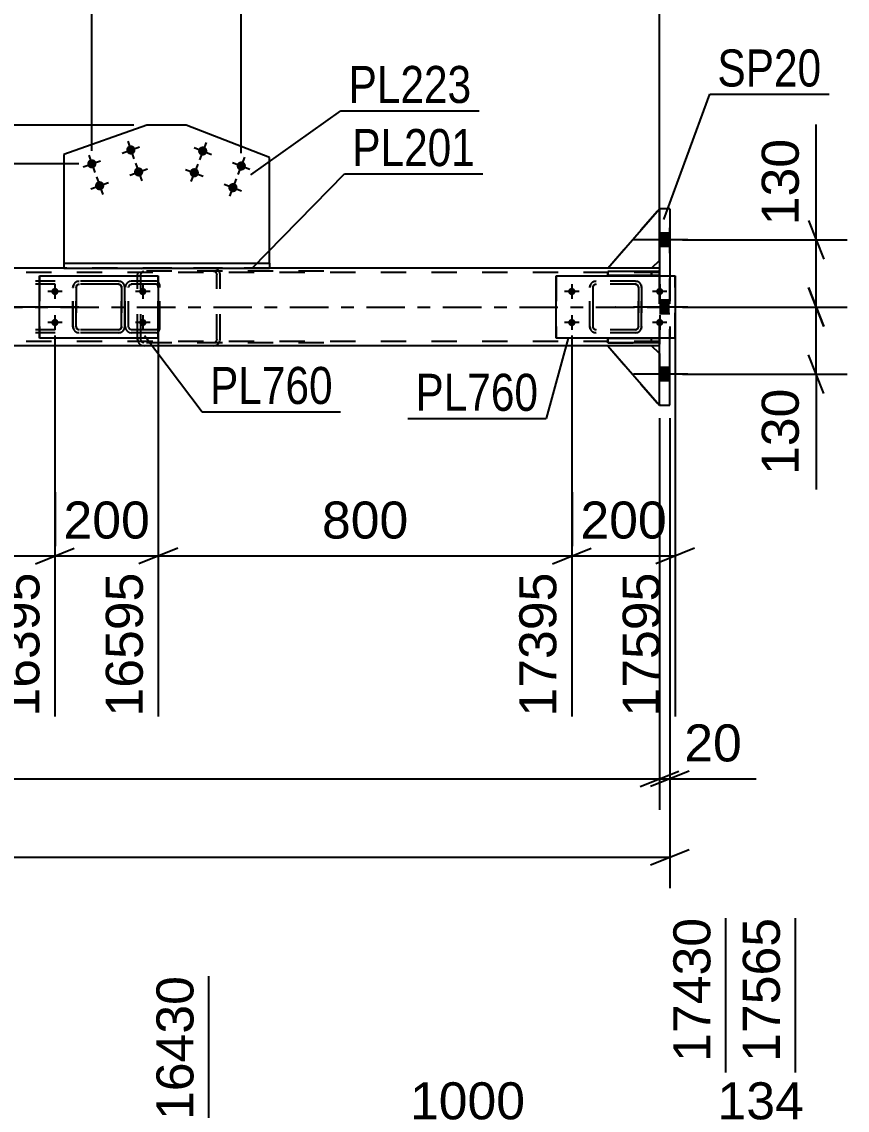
# Model space of a CAD drawing. Header units: millimetres. Extents: x -55 to 786, y -403 to 191.
# Drawn here: x 639.5 to 703.4, y 61 to 145.2 of the extents above; entities that cross this region are included whole.
import ezdxf

# ---------------------------------------------------------------- set-up
doc = ezdxf.new("R2010")
doc.units = ezdxf.units.MM
doc.linetypes.add('DXK_LINE_DOT2', pattern=[3.9198, 1.9599, -1.9599])
doc.linetypes.add('DXK_LINE_DOT3', pattern=[5.9187, 2.979, -0.9799, 0.9799, -0.9799])
doc.styles.add('Arial', font='ARIAL.TTF', dxfattribs={"height": 0.2})
doc.styles.add('Arial Narrow', font='ARIALN.TTF', dxfattribs={"height": 0.2})

# ---------------------------------------------------------------- blocks, each defined once
blk = doc.blocks.new('Part-203774531-5248 - 5240')
at = {"color": 7, "linetype": 'DXK_LINE_DOT2'}
for p, q in [((688.85, 120.703), (684.85, 120.703)), ((684.85, 120.703), (684.85, 120.383)), ((688.25, 120.383), (688.25, 120.703)), ((688.85, 120.383), (688.85, 120.703)), ((684.85, 120.383), (688.85, 120.383))]:
    blk.add_line(p, q, dxfattribs=at)
blk = doc.blocks.new('Part-203774531-5242 - 5240')
at = {"color": 2, "linetype": 'Continuous'}
for p, q in [((688.25, 120.143), (684.85, 120.143)), ((684.85, 120.143), (688.85, 115.543)), ((688.85, 119.543), (688.25, 120.143))]:
    blk.add_line(p, q, dxfattribs=at)
at = {"color": 7, "linetype": 'DXK_LINE_DOT2'}
blk.add_line((688.85, 119.543), (688.85, 115.543), dxfattribs=at)
blk = doc.blocks.new('Part-203774531-5243 - 5240')
at = {"color": 7, "linetype": 'DXK_LINE_DOT2'}
for p, q in [((688.25, 120.143), (684.85, 120.143)), ((684.85, 120.143), (688.85, 115.543)), ((688.85, 119.543), (688.25, 120.143)), ((688.85, 115.543), (688.85, 119.543))]:
    blk.add_line(p, q, dxfattribs=at)
blk = doc.blocks.new('Part-203774531-5244 - 5240')
at = {"color": 2, "linetype": 'Continuous'}
for p, q in [((684.85, 126.143), (688.85, 130.743)), ((688.85, 126.743), (688.25, 126.143)), ((688.25, 126.143), (684.85, 126.143))]:
    blk.add_line(p, q, dxfattribs=at)
at = {"color": 7, "linetype": 'DXK_LINE_DOT2'}
blk.add_line((688.85, 126.743), (688.85, 130.743), dxfattribs=at)
blk = doc.blocks.new('Part-203774531-5245 - 5240')
at = {"color": 7, "linetype": 'DXK_LINE_DOT2'}
for p, q in [((684.85, 126.143), (688.85, 130.743)), ((688.85, 130.743), (688.85, 126.743)), ((688.85, 126.743), (688.25, 126.143)), ((688.25, 126.143), (684.85, 126.143))]:
    blk.add_line(p, q, dxfattribs=at)
blk = doc.blocks.new('Part-203774531-5246 - 5240')
at = {"color": 2, "linetype": 'Continuous'}
for p, q in [((684.85, 120.383), (684.85, 120.703)), ((688.85, 120.703), (684.85, 120.703)), ((688.85, 120.383), (688.85, 120.703)), ((688.85, 120.383), (684.85, 120.383))]:
    blk.add_line(p, q, dxfattribs=at)
at = {"color": 7, "linetype": 'DXK_LINE_DOT2'}
for p, q in [((688.25, 120.383), (688.25, 120.703)), ((688.85, 120.703), (688.85, 120.383))]:
    blk.add_line(p, q, dxfattribs=at)
blk = doc.blocks.new('Part-203774531-5247 - 5240')
at = {"color": 2, "linetype": 'Continuous'}
for p, q in [((684.85, 125.582), (684.85, 125.902)), ((688.85, 125.902), (684.85, 125.902)), ((688.85, 125.582), (684.85, 125.582)), ((688.85, 125.582), (688.85, 125.902))]:
    blk.add_line(p, q, dxfattribs=at)
at = {"color": 7, "linetype": 'DXK_LINE_DOT2'}
for p, q in [((688.25, 125.582), (688.25, 125.902)), ((688.85, 125.902), (688.85, 125.582))]:
    blk.add_line(p, q, dxfattribs=at)
blk = doc.blocks.new('Part-203774531-5249 - 5240')
at = {"color": 7, "linetype": 'DXK_LINE_DOT2'}
for p, q in [((688.85, 125.902), (684.85, 125.902)), ((684.85, 125.902), (684.85, 125.582)), ((684.85, 125.582), (688.85, 125.582)), ((688.25, 125.902), (688.25, 125.582)), ((688.85, 125.582), (688.85, 125.902))]:
    blk.add_line(p, q, dxfattribs=at)
blk = doc.blocks.new('Part-203774531-5283 - 5240')
at = {"color": 2, "linetype": 'Continuous'}
for p, q in [((649.176, 137.21), (642.767, 134.937)), ((652.222, 137.21), (649.176, 137.21)), ((658.679, 134.711), (652.222, 137.21)), ((642.767, 134.937), (642.767, 126.543)), ((658.679, 126.543), (658.679, 134.711))]:
    blk.add_line(p, q, dxfattribs=at)
at = {"color": 7, "linetype": 'DXK_LINE_DOT2'}
blk.add_line((642.767, 126.543), (658.679, 126.543), dxfattribs=at)
blk = doc.blocks.new('Part-203774531-5496 - 5240')
at = {"color": 2, "linetype": 'Continuous'}
for p, q in [((642.767, 126.543), (642.767, 126.143)), ((642.767, 126.543), (658.679, 126.543)), ((658.679, 126.543), (658.679, 126.143)), ((642.767, 126.143), (658.679, 126.143))]:
    blk.add_line(p, q, dxfattribs=at)
blk = doc.blocks.new('Part-203774531-5364 - 5240')
at = {"color": 7, "linetype": 'DXK_LINE_DOT2'}
for p, q in [((688.85, 125.823), (32.877, 125.823)), ((658.679, 126.143), (642.767, 126.143)), ((688.25, 126.143), (684.85, 126.143)), ((688.85, 120.143), (688.85, 126.143)), ((688.85, 126.143), (688.85, 126.143)), ((688.85, 126.143), (688.85, 120.143)), ((688.85, 126.143), (688.85, 126.143)), ((688.85, 125.823), (688.85, 125.823)), ((688.85, 120.463), (32.877, 120.463)), ((688.85, 120.463), (688.85, 120.463)), ((688.25, 120.143), (684.85, 120.143)), ((688.85, 120.143), (688.85, 120.143)), ((688.85, 120.143), (688.85, 120.143))]:
    blk.add_line(p, q, dxfattribs=at)
at = {"color": 2, "linetype": 'Continuous'}
for p, q in [((642.767, 126.143), (573.351, 126.143)), ((684.85, 126.143), (658.679, 126.143)), ((688.85, 126.143), (688.25, 126.143)), ((684.85, 120.143), (32.877, 120.143)), ((688.85, 120.143), (688.25, 120.143))]:
    blk.add_line(p, q, dxfattribs=at)
at = {"color": 7, "linetype": 'DXK_LINE_DOT3'}
blk.add_line((32.877, 123.143), (688.85, 123.143), dxfattribs=at)
blk = doc.blocks.new('Bolt-203774531-5380 - 5240')
at = {"linetype": 'Continuous'}
for points in [[(689.65, 127.823), (689.65, 128.863), (688.85, 128.863), (688.85, 127.823)], [(689.65, 127.823), (689.65, 128.863), (688.85, 128.863), (688.85, 127.823)], [(689.65, 127.823), (689.65, 128.863), (688.85, 128.863), (688.85, 127.823)], [(689.65, 122.623), (689.65, 123.663), (688.85, 123.663), (688.85, 122.623)], [(689.65, 122.623), (689.65, 123.663), (688.85, 123.663), (688.85, 122.623)], [(689.65, 117.423), (689.65, 118.463), (688.85, 118.463), (688.85, 117.423)], [(689.65, 117.423), (689.65, 118.463), (688.85, 118.463), (688.85, 117.423)], [(689.65, 117.423), (689.65, 118.463), (688.85, 118.463), (688.85, 117.423)]]:
    blk.add_hatch(color=1, dxfattribs=at).paths.add_polyline_path(points)
at = {"color": 1, "linetype": 'Continuous'}
for p, q in [((689.65, 128.863), (688.85, 128.863)), ((689.65, 128.863), (688.85, 128.863)), ((689.65, 128.863), (688.85, 128.863)), ((691.05, 128.343), (686.85, 128.343)), ((691.05, 128.343), (686.85, 128.343)), ((691.05, 128.343), (686.85, 128.343)), ((689.65, 127.823), (688.85, 127.823)), ((689.65, 127.823), (688.85, 127.823)), ((689.65, 127.823), (688.85, 127.823)), ((691.05, 123.143), (686.85, 123.143)), ((691.05, 123.143), (686.85, 123.143)), ((689.65, 123.663), (688.85, 123.663)), ((689.65, 123.663), (688.85, 123.663)), ((689.65, 122.623), (688.85, 122.623)), ((689.65, 122.623), (688.85, 122.623)), ((691.05, 117.943), (686.85, 117.943)), ((691.05, 117.943), (686.85, 117.943)), ((691.05, 117.943), (686.85, 117.943)), ((689.65, 118.463), (688.85, 118.463)), ((689.65, 118.463), (688.85, 118.463)), ((689.65, 118.463), (688.85, 118.463)), ((689.65, 117.423), (688.85, 117.423)), ((689.65, 117.423), (688.85, 117.423)), ((689.65, 117.423), (688.85, 117.423))]:
    blk.add_line(p, q, dxfattribs=at)
blk = doc.blocks.new('Bolt-203774531-5393 - 5240')
at = {"linetype": 'Continuous'}
for points in [[(648.287, 135.409, -1), (647.608, 135.168, -1)], [(645.271, 134.339, -1), (644.592, 134.099, -1)], [(648.888, 133.713, -1), (648.21, 133.472, -1)], [(645.873, 132.643, -1), (645.194, 132.402, -1)]]:
    blk.add_hatch(color=1, dxfattribs=at).paths.add_polyline_path(points)
at = {"color": 1, "linetype": 'Continuous'}
for p, q in [((647.707, 135.967), (648.188, 134.61)), ((644.691, 134.897), (645.172, 133.54)), ((647.269, 135.048), (648.626, 135.529)), ((644.253, 133.978), (645.61, 134.46)), ((648.308, 134.271), (648.79, 132.914)), ((645.293, 133.201), (645.774, 131.844)), ((647.871, 133.352), (649.228, 133.833)), ((644.855, 132.282), (646.212, 132.763))]:
    blk.add_line(p, q, dxfattribs=at)
blk = doc.blocks.new('Bolt-203774531-5394 - 5240')
at = {"linetype": 'Continuous'}
for points in [[(641.794, 124.343), (641.8, 124.401), (641.818, 124.457), (641.848, 124.507), (641.887, 124.551), (641.934, 124.585), (641.988, 124.609), (642.045, 124.621), (642.103, 124.621), (642.161, 124.609), (642.214, 124.585), (642.261, 124.551), (642.301, 124.507), (642.33, 124.457), (642.348, 124.401), (642.354, 124.343), (642.348, 124.285), (642.33, 124.229), (642.301, 124.178), (642.261, 124.135), (642.214, 124.1), (642.161, 124.076), (642.103, 124.064), (642.045, 124.064), (641.988, 124.076), (641.934, 124.1), (641.887, 124.135), (641.848, 124.178), (641.818, 124.229), (641.8, 124.285)], [(648.594, 124.343), (648.6, 124.401), (648.618, 124.457), (648.648, 124.507), (648.687, 124.551), (648.734, 124.585), (648.788, 124.609), (648.845, 124.621), (648.903, 124.621), (648.961, 124.609), (649.014, 124.585), (649.061, 124.551), (649.101, 124.507), (649.13, 124.457), (649.148, 124.401), (649.154, 124.343), (649.148, 124.285), (649.13, 124.229), (649.101, 124.178), (649.061, 124.135), (649.014, 124.1), (648.961, 124.076), (648.903, 124.064), (648.845, 124.064), (648.788, 124.076), (648.734, 124.1), (648.687, 124.135), (648.648, 124.178), (648.618, 124.229), (648.6, 124.285)], [(641.794, 121.943), (641.8, 122.001), (641.818, 122.057), (641.848, 122.107), (641.887, 122.151), (641.934, 122.185), (641.988, 122.209), (642.045, 122.221), (642.103, 122.221), (642.161, 122.209), (642.214, 122.185), (642.261, 122.151), (642.301, 122.107), (642.33, 122.057), (642.348, 122.001), (642.354, 121.943), (642.348, 121.885), (642.33, 121.829), (642.301, 121.778), (642.261, 121.735), (642.214, 121.7), (642.161, 121.676), (642.103, 121.664), (642.045, 121.664), (641.988, 121.676), (641.934, 121.7), (641.887, 121.735), (641.848, 121.778), (641.818, 121.829), (641.8, 121.885)], [(648.594, 121.943), (648.6, 122.001), (648.618, 122.057), (648.648, 122.107), (648.687, 122.151), (648.734, 122.185), (648.788, 122.209), (648.845, 122.221), (648.903, 122.221), (648.961, 122.209), (649.014, 122.185), (649.061, 122.151), (649.101, 122.107), (649.13, 122.057), (649.148, 122.001), (649.154, 121.943), (649.148, 121.885), (649.13, 121.829), (649.101, 121.778), (649.061, 121.735), (649.014, 121.7), (648.961, 121.676), (648.903, 121.664), (648.845, 121.664), (648.788, 121.676), (648.734, 121.7), (648.687, 121.735), (648.648, 121.778), (648.618, 121.829), (648.6, 121.885)]]:
    blk.add_hatch(color=1, dxfattribs=at).paths.add_polyline_path(points)
at = {"color": 1, "linetype": 'Continuous'}
for p, q in [((642.074, 124.903), (642.074, 123.783)), ((648.874, 124.903), (648.874, 123.783)), ((642.634, 124.343), (641.514, 124.343)), ((649.434, 124.343), (648.314, 124.343)), ((642.074, 122.503), (642.074, 121.383)), ((648.874, 122.503), (648.874, 121.383)), ((642.634, 121.943), (641.514, 121.943)), ((649.434, 121.943), (648.314, 121.943))]:
    blk.add_line(p, q, dxfattribs=at)
blk = doc.blocks.new('Bolt-203774531-5409 - 5240')
at = {"linetype": 'Continuous'}
for points in [[(653.847, 135.08, -1), (653.175, 135.34, -1)], [(653.197, 133.401, -1), (652.526, 133.661, -1)], [(656.831, 133.925, -1), (656.16, 134.185, -1)], [(656.182, 132.247, -1), (655.51, 132.506, -1)]]:
    blk.add_hatch(color=1, dxfattribs=at).paths.add_polyline_path(points)
at = {"color": 1, "linetype": 'Continuous'}
for p, q in [((653.771, 135.881), (653.251, 134.538)), ((652.84, 135.47), (654.183, 134.95)), ((656.755, 134.727), (656.236, 133.384)), ((653.121, 134.203), (652.602, 132.86)), ((655.824, 134.315), (657.167, 133.795)), ((652.19, 133.791), (653.533, 133.271)), ((656.106, 133.048), (655.586, 131.705)), ((655.175, 132.636), (656.518, 132.117))]:
    blk.add_line(p, q, dxfattribs=at)
blk = doc.blocks.new('Part-203774531-5435 - 5240')
at = {"color": 2, "linetype": 'Continuous'}
for p, q in [((680.874, 120.743), (680.874, 125.543)), ((680.874, 125.543), (680.874, 125.543)), ((680.874, 125.543), (690.074, 125.543)), ((690.074, 125.543), (690.074, 120.743)), ((680.874, 120.743), (680.874, 120.743)), ((690.074, 120.743), (680.874, 120.743))]:
    blk.add_line(p, q, dxfattribs=at)
at = {"color": 7, "linetype": 'DXK_LINE_DOT2'}
for p, q in [((680.874, 125.543), (680.874, 120.743)), ((680.874, 125.543), (680.874, 125.543)), ((690.074, 120.743), (690.074, 125.543)), ((680.874, 120.743), (680.874, 120.743))]:
    blk.add_line(p, q, dxfattribs=at)
blk = doc.blocks.new('Part-203774531-5440 - 5240')
at = {"color": 2, "linetype": 'Continuous'}
for p, q in [((640.874, 120.743), (640.874, 125.543)), ((640.874, 125.543), (640.874, 125.543)), ((640.874, 125.543), (650.074, 125.543)), ((650.074, 125.543), (650.074, 120.743)), ((640.874, 120.743), (640.874, 120.743)), ((650.074, 120.743), (640.874, 120.743))]:
    blk.add_line(p, q, dxfattribs=at)
at = {"color": 7, "linetype": 'DXK_LINE_DOT2'}
for p, q in [((640.874, 125.543), (640.874, 120.743)), ((640.874, 125.543), (640.874, 125.543)), ((650.074, 120.743), (650.074, 125.543)), ((640.874, 120.743), (640.874, 120.743))]:
    blk.add_line(p, q, dxfattribs=at)
blk = doc.blocks.new('Part-203774531-5446 - 5240')
at = {"color": 7, "linetype": 'DXK_LINE_DOT2'}
for p, q in [((643.469, 124.663), (643.506, 124.846)), ((643.469, 124.663), (643.474, 124.663)), ((643.469, 121.623), (643.469, 124.663)), ((643.51, 124.846), (643.474, 124.663)), ((643.474, 121.623), (643.474, 124.663)), ((643.728, 124.755), (643.709, 124.663)), ((643.714, 124.663), (643.709, 124.663)), ((643.709, 124.663), (643.709, 121.623)), ((643.714, 124.663), (643.732, 124.755)), ((643.714, 121.623), (643.714, 124.663)), ((643.78, 124.832), (643.728, 124.755)), ((643.732, 124.755), (643.784, 124.832)), ((643.766, 125.106), (643.949, 125.143)), ((643.766, 125.106), (643.77, 125.106)), ((643.954, 125.143), (643.77, 125.106)), ((643.857, 124.884), (643.78, 124.832)), ((643.784, 124.832), (643.862, 124.884)), ((643.949, 124.903), (643.857, 124.884)), ((643.862, 124.884), (643.954, 124.903)), ((646.994, 125.143), (643.949, 125.143)), ((646.994, 124.903), (643.949, 124.903)), ((646.989, 125.143), (647.173, 125.106)), ((647.081, 124.884), (646.989, 124.903)), ((647.178, 125.106), (646.994, 125.143)), ((646.994, 124.903), (647.086, 124.884)), ((647.081, 124.884), (647.086, 124.884)), ((647.159, 124.832), (647.081, 124.884)), ((647.086, 124.884), (647.164, 124.832)), ((647.211, 124.755), (647.159, 124.832)), ((647.164, 124.832), (647.216, 124.755)), ((647.229, 124.663), (647.211, 124.755)), ((647.216, 124.755), (647.234, 124.663)), ((647.234, 124.663), (647.229, 124.663)), ((647.229, 124.663), (647.229, 121.623)), ((647.234, 121.623), (647.234, 124.663)), ((647.433, 124.846), (647.469, 124.663)), ((647.474, 124.663), (647.437, 124.846)), ((647.474, 124.663), (647.469, 124.663)), ((647.469, 124.663), (647.469, 121.623)), ((647.474, 121.623), (647.474, 124.663)), ((643.474, 121.623), (643.469, 121.623)), ((643.506, 121.439), (643.469, 121.623)), ((643.474, 121.623), (643.51, 121.439)), ((643.709, 121.623), (643.714, 121.623)), ((643.709, 121.623), (643.728, 121.531)), ((643.732, 121.531), (643.714, 121.623)), ((643.728, 121.531), (643.78, 121.453)), ((643.784, 121.453), (643.732, 121.531)), ((643.78, 121.453), (643.857, 121.401)), ((643.862, 121.401), (643.784, 121.453)), ((643.857, 121.401), (643.949, 121.383)), ((643.954, 121.383), (643.862, 121.401)), ((646.994, 121.383), (643.949, 121.383)), ((646.989, 121.383), (647.081, 121.401)), ((647.086, 121.401), (646.994, 121.383)), ((647.081, 121.401), (647.159, 121.453)), ((647.081, 121.401), (647.086, 121.401)), ((647.164, 121.453), (647.086, 121.401)), ((647.159, 121.453), (647.211, 121.531)), ((647.216, 121.531), (647.164, 121.453)), ((647.211, 121.531), (647.229, 121.623)), ((647.234, 121.623), (647.216, 121.531)), ((647.229, 121.623), (647.234, 121.623)), ((647.469, 121.623), (647.433, 121.439)), ((647.437, 121.439), (647.474, 121.623)), ((647.469, 121.623), (647.474, 121.623)), ((643.766, 121.179), (643.77, 121.179)), ((643.949, 121.143), (643.766, 121.179)), ((643.77, 121.179), (643.954, 121.143)), ((646.994, 121.143), (643.949, 121.143)), ((647.173, 121.179), (646.989, 121.143)), ((646.994, 121.143), (647.178, 121.179))]:
    blk.add_line(p, q, dxfattribs=at)
at = {"color": 7, "linetype": 'DXK_LINE_DOT3'}
blk.add_line((645.477, 123.143), (645.466, 123.143), dxfattribs=at)
at = {"color": 7, "linetype": 'DXK_LINE_DOT2'}
for centre, start, end in [((643.949, 124.663), 112.5, 157.5), ((643.954, 124.663), 112.5, 157.5), ((646.989, 124.663), 22.5, 67.5), ((646.994, 124.663), 22.5, 67.5), ((643.949, 121.623), 202.5, 247.5), ((643.954, 121.623), 202.5, 247.5), ((646.989, 121.623), 292.5, 337.5), ((646.994, 121.623), 292.5, 337.5)]:
    blk.add_arc(centre, 0.48, start, end, dxfattribs=at)
blk = doc.blocks.new('Part-203774531-5505 - 5240')
at = {"color": 7, "linetype": 'DXK_LINE_DOT2'}
for p, q in [((683.469, 124.663), (683.505, 124.846)), ((683.469, 124.663), (683.474, 124.663)), ((683.469, 121.623), (683.469, 124.663)), ((683.51, 124.846), (683.474, 124.663)), ((683.474, 121.623), (683.474, 124.663)), ((683.727, 124.755), (683.709, 124.663)), ((683.714, 124.663), (683.709, 124.663)), ((683.709, 124.663), (683.709, 121.623)), ((683.714, 124.663), (683.732, 124.755)), ((683.714, 121.623), (683.714, 124.663)), ((683.779, 124.832), (683.727, 124.755)), ((683.732, 124.755), (683.784, 124.832)), ((683.765, 125.106), (683.949, 125.143)), ((683.765, 125.106), (683.77, 125.106)), ((683.954, 125.143), (683.77, 125.106)), ((683.857, 124.884), (683.779, 124.832)), ((683.784, 124.832), (683.862, 124.884)), ((683.949, 124.903), (683.857, 124.884)), ((683.862, 124.884), (683.954, 124.903)), ((686.994, 125.143), (683.949, 125.143)), ((686.994, 124.903), (683.949, 124.903)), ((686.989, 125.143), (687.173, 125.106)), ((687.081, 124.884), (686.989, 124.903)), ((687.177, 125.106), (686.994, 125.143)), ((686.994, 124.903), (687.085, 124.884)), ((687.081, 124.884), (687.085, 124.884)), ((687.159, 124.832), (687.081, 124.884)), ((687.085, 124.884), (687.163, 124.832)), ((687.211, 124.755), (687.159, 124.832)), ((687.163, 124.832), (687.215, 124.755)), ((687.229, 124.663), (687.211, 124.755)), ((687.215, 124.755), (687.234, 124.663)), ((687.234, 124.663), (687.229, 124.663)), ((687.229, 124.663), (687.229, 121.623)), ((687.234, 121.623), (687.234, 124.663)), ((687.432, 124.846), (687.469, 124.663)), ((687.474, 124.663), (687.437, 124.846)), ((687.474, 124.663), (687.469, 124.663)), ((687.469, 124.663), (687.469, 121.623)), ((687.474, 121.623), (687.474, 124.663)), ((683.474, 121.623), (683.469, 121.623)), ((683.505, 121.439), (683.469, 121.623)), ((683.474, 121.623), (683.51, 121.439)), ((683.709, 121.623), (683.714, 121.623)), ((683.709, 121.623), (683.727, 121.531)), ((683.732, 121.531), (683.714, 121.623)), ((683.727, 121.531), (683.779, 121.453)), ((683.784, 121.453), (683.732, 121.531)), ((683.779, 121.453), (683.857, 121.401)), ((683.862, 121.401), (683.784, 121.453)), ((683.857, 121.401), (683.949, 121.383)), ((683.954, 121.383), (683.862, 121.401)), ((686.994, 121.383), (683.949, 121.383)), ((686.989, 121.383), (687.081, 121.401)), ((687.085, 121.401), (686.994, 121.383)), ((687.081, 121.401), (687.159, 121.453)), ((687.081, 121.401), (687.085, 121.401)), ((687.163, 121.453), (687.085, 121.401)), ((687.159, 121.453), (687.211, 121.531)), ((687.215, 121.531), (687.163, 121.453)), ((687.211, 121.531), (687.229, 121.623)), ((687.234, 121.623), (687.215, 121.531)), ((687.229, 121.623), (687.234, 121.623)), ((687.469, 121.623), (687.432, 121.439)), ((687.437, 121.439), (687.474, 121.623)), ((687.469, 121.623), (687.474, 121.623)), ((683.765, 121.179), (683.77, 121.179)), ((683.949, 121.143), (683.765, 121.179)), ((683.77, 121.179), (683.954, 121.143)), ((686.994, 121.143), (683.949, 121.143)), ((687.173, 121.179), (686.989, 121.143)), ((686.994, 121.143), (687.177, 121.179))]:
    blk.add_line(p, q, dxfattribs=at)
at = {"color": 7, "linetype": 'DXK_LINE_DOT3'}
blk.add_line((685.477, 123.143), (685.466, 123.143), dxfattribs=at)
at = {"color": 7, "linetype": 'DXK_LINE_DOT2'}
for centre, start, end in [((683.949, 124.663), 112.5, 157.5), ((683.954, 124.663), 112.5, 157.5), ((686.989, 124.663), 22.5, 67.5), ((686.994, 124.663), 22.5, 67.5), ((683.949, 121.623), 202.5, 247.5), ((683.954, 121.623), 202.5, 247.5), ((686.989, 121.623), 292.5, 337.5), ((686.994, 121.623), 292.5, 337.5)]:
    blk.add_arc(centre, 0.48, start, end, dxfattribs=at)
blk = doc.blocks.new('Part-203774531-5517 - 5240')
at = {"color": 7, "linetype": 'DXK_LINE_DOT2'}
for p, q in [((648.497, 125.798), (648.469, 125.663)), ((648.469, 120.623), (648.469, 125.663)), ((648.508, 125.846), (648.497, 125.798)), ((648.724, 125.663), (648.743, 125.755)), ((648.724, 120.623), (648.724, 125.663)), ((648.743, 125.755), (648.799, 125.832)), ((648.979, 126.143), (648.784, 126.106)), ((648.799, 125.832), (648.882, 125.884)), ((648.882, 125.884), (648.979, 125.903)), ((662.884, 126.143), (648.979, 126.143)), ((662.884, 125.903), (648.979, 125.903)), ((654.538, 126.106), (654.343, 126.143)), ((654.343, 125.903), (654.441, 125.884)), ((654.441, 125.884), (654.523, 125.832)), ((654.523, 125.832), (654.579, 125.755)), ((654.579, 125.755), (654.598, 125.663)), ((654.598, 120.623), (654.598, 125.663)), ((654.825, 125.798), (654.815, 125.846)), ((654.854, 125.663), (654.825, 125.798)), ((654.854, 120.623), (654.854, 125.663)), ((648.469, 120.623), (648.483, 120.556)), ((648.483, 120.556), (648.508, 120.439)), ((648.743, 120.531), (648.724, 120.623)), ((648.799, 120.453), (648.743, 120.531)), ((648.882, 120.401), (648.799, 120.453)), ((654.523, 120.453), (654.441, 120.401)), ((654.579, 120.531), (654.523, 120.453)), ((654.598, 120.623), (654.579, 120.531)), ((654.815, 120.439), (654.84, 120.556)), ((654.84, 120.556), (654.854, 120.623)), ((648.784, 120.179), (648.979, 120.143)), ((648.979, 120.383), (648.882, 120.401)), ((662.884, 120.383), (648.979, 120.383)), ((662.884, 120.143), (648.979, 120.143)), ((654.441, 120.401), (654.343, 120.383)), ((654.343, 120.143), (654.538, 120.179))]:
    blk.add_line(p, q, dxfattribs=at)
for centre, start, end in [((654.362, 125.642), 24.31996, 69.24168), ((648.96, 120.644), 204.31996, 249.24168), ((654.362, 120.644), 290.75832, 335.68004)]:
    blk.add_arc(centre, 0.496, start, end, dxfattribs=at)
blk = doc.blocks.new('Part-203774531-5520 - 5240')
at = {"color": 7, "linetype": 'DXK_LINE_DOT2'}
for p, q in [((649.935, 125.143), (640.582, 125.143)), ((649.935, 124.903), (640.582, 124.903)), ((647.558, 124.846), (647.52, 124.663)), ((647.52, 121.623), (647.52, 124.663)), ((647.772, 124.663), (647.791, 124.755)), ((647.772, 121.623), (647.772, 124.663)), ((647.791, 124.755), (647.845, 124.832)), ((648.023, 125.143), (647.831, 125.106)), ((647.845, 124.832), (647.927, 124.884)), ((647.927, 124.884), (648.023, 124.903)), ((648.469, 124.903), (648.469, 125.143)), ((650.038, 125.106), (649.935, 125.143)), ((649.935, 124.903), (649.986, 124.884)), ((649.986, 124.884), (650.03, 124.832)), ((650.03, 124.832), (650.059, 124.755)), ((650.125, 125.002), (650.038, 125.106)), ((650.059, 124.755), (650.07, 124.663)), ((650.07, 121.623), (650.07, 124.663)), ((650.184, 124.846), (650.125, 125.002)), ((650.204, 124.663), (650.184, 124.846)), ((650.204, 121.623), (650.204, 124.663)), ((649.935, 121.383), (640.582, 121.383)), ((647.52, 121.623), (647.558, 121.439)), ((647.791, 121.531), (647.772, 121.623)), ((647.845, 121.453), (647.791, 121.531)), ((647.927, 121.401), (647.845, 121.453)), ((648.023, 121.383), (647.927, 121.401)), ((648.469, 121.143), (648.469, 121.383)), ((649.986, 121.401), (649.935, 121.383)), ((650.03, 121.453), (649.986, 121.401)), ((650.059, 121.531), (650.03, 121.453)), ((650.038, 121.179), (650.125, 121.283)), ((650.07, 121.623), (650.059, 121.531)), ((650.125, 121.283), (650.184, 121.439)), ((650.184, 121.439), (650.204, 121.623)), ((649.935, 121.143), (640.582, 121.143)), ((647.831, 121.179), (648.023, 121.143)), ((649.935, 121.143), (650.038, 121.179))]:
    blk.add_line(p, q, dxfattribs=at)
for centre, start, end in [((648.008, 124.647), 111.15131, 156.10486), ((648.008, 121.639), 203.89514, 248.84869)]:
    blk.add_arc(centre, 0.492, start, end, dxfattribs=at)
blk = doc.blocks.new('Bolt-203774531-5527 - 5240')
at = {"linetype": 'Continuous'}
for points in [[(681.794, 124.343), (681.8, 124.401), (681.818, 124.457), (681.847, 124.507), (681.886, 124.551), (681.934, 124.585), (681.987, 124.609), (682.044, 124.621), (682.103, 124.621), (682.16, 124.609), (682.214, 124.585), (682.261, 124.551), (682.3, 124.507), (682.329, 124.457), (682.348, 124.401), (682.354, 124.343), (682.348, 124.285), (682.329, 124.229), (682.3, 124.178), (682.261, 124.135), (682.214, 124.1), (682.16, 124.076), (682.103, 124.064), (682.044, 124.064), (681.987, 124.076), (681.934, 124.1), (681.886, 124.135), (681.847, 124.178), (681.818, 124.229), (681.8, 124.285)], [(688.594, 124.343), (688.6, 124.401), (688.618, 124.457), (688.647, 124.507), (688.686, 124.551), (688.734, 124.585), (688.787, 124.609), (688.844, 124.621), (688.903, 124.621), (688.96, 124.609), (689.014, 124.585), (689.061, 124.551), (689.1, 124.507), (689.129, 124.457), (689.148, 124.401), (689.154, 124.343), (689.148, 124.285), (689.129, 124.229), (689.1, 124.178), (689.061, 124.135), (689.014, 124.1), (688.96, 124.076), (688.903, 124.064), (688.844, 124.064), (688.787, 124.076), (688.734, 124.1), (688.686, 124.135), (688.647, 124.178), (688.618, 124.229), (688.6, 124.285)], [(681.794, 121.943), (681.8, 122.001), (681.818, 122.057), (681.847, 122.107), (681.886, 122.151), (681.934, 122.185), (681.987, 122.209), (682.044, 122.221), (682.103, 122.221), (682.16, 122.209), (682.214, 122.185), (682.261, 122.151), (682.3, 122.107), (682.329, 122.057), (682.348, 122.001), (682.354, 121.943), (682.348, 121.885), (682.329, 121.829), (682.3, 121.778), (682.261, 121.735), (682.214, 121.7), (682.16, 121.676), (682.103, 121.664), (682.044, 121.664), (681.987, 121.676), (681.934, 121.7), (681.886, 121.735), (681.847, 121.778), (681.818, 121.829), (681.8, 121.885)], [(688.594, 121.943), (688.6, 122.001), (688.618, 122.057), (688.647, 122.107), (688.686, 122.151), (688.734, 122.185), (688.787, 122.209), (688.844, 122.221), (688.903, 122.221), (688.96, 122.209), (689.014, 122.185), (689.061, 122.151), (689.1, 122.107), (689.129, 122.057), (689.148, 122.001), (689.154, 121.943), (689.148, 121.885), (689.129, 121.829), (689.1, 121.778), (689.061, 121.735), (689.014, 121.7), (688.96, 121.676), (688.903, 121.664), (688.844, 121.664), (688.787, 121.676), (688.734, 121.7), (688.686, 121.735), (688.647, 121.778), (688.618, 121.829), (688.6, 121.885)]]:
    blk.add_hatch(color=1, dxfattribs=at).paths.add_polyline_path(points)
at = {"color": 1, "linetype": 'Continuous'}
for p, q in [((682.074, 124.903), (682.074, 123.783)), ((688.874, 124.903), (688.874, 123.783)), ((682.634, 124.343), (681.514, 124.343)), ((689.434, 124.343), (688.314, 124.343)), ((682.074, 122.503), (682.074, 121.383)), ((688.874, 122.503), (688.874, 121.383)), ((682.634, 121.943), (681.514, 121.943)), ((689.434, 121.943), (688.314, 121.943))]:
    blk.add_line(p, q, dxfattribs=at)
blk = doc.blocks.new('Part-203774531-5546 - 5240')
at = {"color": 2, "linetype": 'Continuous'}
for p, q in [((688.85, 130.743), (688.85, 125.543)), ((689.65, 130.743), (688.85, 130.743)), ((689.65, 130.743), (689.65, 125.543)), ((688.85, 115.543), (688.85, 120.743)), ((689.65, 115.543), (689.65, 120.743)), ((688.85, 115.543), (689.65, 115.543))]:
    blk.add_line(p, q, dxfattribs=at)
at = {"color": 7, "linetype": 'DXK_LINE_DOT2'}
for p, q in [((688.85, 115.543), (688.85, 130.743)), ((689.65, 115.543), (689.65, 130.743)), ((688.85, 125.543), (688.85, 120.743)), ((689.65, 125.543), (689.65, 120.743))]:
    blk.add_line(p, q, dxfattribs=at)
blk = doc.blocks.new('StraightDimension-203774531-26941 - 3139')
at = {"color": 7, "linetype": 'Continuous'}
for p, q in [((693.994, 18.64), (693.994, 75.87)), ((653.994, 16.332), (653.994, 71.37)), ((655.494, 59.552), (652.494, 58.352)), ((653.994, 58.952), (693.994, 58.952)), ((692.494, 58.352), (695.494, 59.552))]:
    blk.add_line(p, q, dxfattribs=at)
at = {"color": 0, "linetype": 'Continuous'}
blk.add_wipeout([(693.394, 76.47), (689.194, 76.47), (689.194, 64.152), (693.394, 64.152)], dxfattribs=at)
at = {"color": 0}
blk.add_wipeout([(679.041, 59.702), (679.041, 63.902), (668.947, 63.902), (668.947, 59.702)], dxfattribs=at)
at = {"color": 3, "linetype": 'Continuous', "style": 'Arial'}
blk.add_text('17430', height=2.8652, rotation=90.00021, dxfattribs=at).set_placement((692.794, 64.752))
at = {"color": 3, "style": 'Arial'}
blk.add_text('1000', height=2.8652, dxfattribs=at).set_placement((669.547, 60.302))
blk = doc.blocks.new('StraightDimension-203774531-26940 - 3139')
at = {"color": 7, "linetype": 'Continuous'}
for p, q in [((693.994, 18.64), (693.994, 75.87)), ((699.371, 4), (699.371, 75.87)), ((692.494, 58.352), (695.494, 59.552)), ((693.994, 58.952), (699.371, 58.952)), ((700.871, 59.552), (697.871, 58.352))]:
    blk.add_line(p, q, dxfattribs=at)
at = {"color": 0}
blk.add_wipeout([(700.618, 59.702), (700.618, 63.902), (692.747, 63.902), (692.747, 59.702)], dxfattribs=at)
at = {"color": 3, "style": 'Arial'}
blk.add_text('134', height=2.8652, dxfattribs=at).set_placement((693.347, 60.302))
at = {"color": 0, "linetype": 'Continuous'}
blk.add_wipeout([(698.771, 76.47), (694.571, 76.47), (694.571, 64.152), (698.771, 64.152)], dxfattribs=at)
at = {"color": 3, "linetype": 'Continuous', "style": 'Arial'}
blk.add_text('17565', height=2.8652, rotation=90.00021, dxfattribs=at).set_placement((698.171, 64.752))
blk = doc.blocks.new('StraightDimension-203774531-26942 - 3139')
at = {"color": 7, "linetype": 'Continuous'}
for p, q in [((613.995, 16.332), (613.995, 71.37)), ((653.994, 16.332), (653.994, 71.37)), ((615.495, 59.552), (612.495, 58.352)), ((613.995, 58.952), (653.994, 58.952)), ((652.494, 58.352), (655.494, 59.552))]:
    blk.add_line(p, q, dxfattribs=at)
at = {"color": 0}
blk.add_wipeout([(639.042, 59.702), (639.042, 63.902), (628.947, 63.902), (628.947, 59.702)], dxfattribs=at)
at = {"color": 3, "style": 'Arial'}
blk.add_text('1000', height=2.8652, dxfattribs=at).set_placement((629.547, 60.302))
at = {"color": 0, "linetype": 'Continuous'}
blk.add_wipeout([(653.394, 71.97), (649.194, 71.97), (649.194, 59.652), (653.394, 59.652)], dxfattribs=at)
at = {"color": 3, "linetype": 'Continuous', "style": 'Arial'}
blk.add_text('16430', height=2.8652, rotation=90.00021, dxfattribs=at).set_placement((652.794, 60.252))
blk = doc.blocks.new('StraightDimension-203774531-28290 - 5240')
at = {"color": 7, "linetype": 'Continuous'}
for p, q in [((635.265, 137.21), (635.265, 143.907)), ((635.265, 137.21), (635.265, 143.907)), ((634.665, 138.71), (635.865, 135.71)), ((648.176, 137.21), (632.415, 137.21)), ((635.265, 134.219), (635.265, 137.21)), ((635.865, 132.719), (634.665, 135.719)), ((643.932, 134.219), (632.415, 134.219))]:
    blk.add_line(p, q, dxfattribs=at)
at = {"color": 0}
blk.add_wipeout([(634.515, 143.382), (630.315, 143.382), (630.315, 137.735), (634.515, 137.735)], dxfattribs=at)
at = {"color": 3, "style": 'Arial'}
blk.add_text('75', height=2.8652, rotation=90.00021, dxfattribs=at).set_placement((633.915, 138.335))
blk = doc.blocks.new('StraightDimension-203774531-27883 - 5240')
at = {"color": 7, "linetype": 'Continuous'}
for p, q in [((656.496, 135.055), (656.496, 167.861)), ((644.932, 135.219), (644.932, 163.361)), ((643.432, 150.343), (646.432, 151.543)), ((644.932, 150.943), (656.496, 150.943)), ((657.996, 151.543), (654.996, 150.343))]:
    blk.add_line(p, q, dxfattribs=at)
at = {"color": 0}
blk.add_wipeout([(654.649, 151.693), (654.649, 155.893), (646.778, 155.893), (646.778, 151.693)], dxfattribs=at)
at = {"color": 3, "style": 'Arial'}
blk.add_text('289', height=2.8652, dxfattribs=at).set_placement((647.378, 152.293))
at = {"color": 0, "linetype": 'Continuous'}
blk.add_wipeout([(655.896, 168.461), (651.696, 168.461), (651.696, 156.143), (655.896, 156.143)], dxfattribs=at)
at = {"color": 3, "linetype": 'Continuous', "style": 'Arial'}
blk.add_text('16756', height=2.8652, rotation=90.00021, dxfattribs=at).set_placement((655.296, 156.743))
blk = doc.blocks.new('StraightDimension-203774531-31919 - 5240')
at = {"color": 7, "linetype": 'Continuous'}
for p, q in [((650.074, 121.299), (650.074, 91.463)), ((642.074, 120.943), (642.074, 91.463)), ((640.574, 103.281), (643.574, 104.481)), ((651.574, 104.481), (648.574, 103.281)), ((642.074, 103.881), (650.074, 103.881))]:
    blk.add_line(p, q, dxfattribs=at)
at = {"color": 0}
blk.add_wipeout([(650.01, 104.631), (650.01, 108.831), (642.139, 108.831), (642.139, 104.631)], dxfattribs=at)
at = {"color": 0, "linetype": 'Continuous'}
blk.add_wipeout([(649.474, 103.181), (645.274, 103.181), (645.274, 90.863), (649.474, 90.863)], dxfattribs=at)
at = {"color": 3, "style": 'Arial'}
blk.add_text('200', height=2.8652, dxfattribs=at).set_placement((642.739, 105.231))
at = {"color": 3, "linetype": 'Continuous', "style": 'Arial'}
blk.add_text('16595', height=2.8652, rotation=90.00021, dxfattribs=at).set_placement((648.874, 91.463))
blk = doc.blocks.new('StraightDimension-203774531-6289 - 5240')
at = {"color": 7, "linetype": 'Continuous'}
for p, q in [((689.65, 114.543), (689.65, 78.178)), ((688.15, 79.978), (691.15, 81.178)), ((0.16, 80.578), (689.65, 80.578))]:
    blk.add_line(p, q, dxfattribs=at)
blk = doc.blocks.new('StraightDimension-203774531-31917 - 5240')
at = {"color": 7, "linetype": 'Continuous'}
for p, q in [((682.074, 120.943), (682.074, 91.463)), ((690.074, 120.943), (690.074, 91.463)), ((680.574, 103.281), (683.574, 104.481)), ((691.574, 104.481), (688.574, 103.281)), ((682.074, 103.881), (690.074, 103.881))]:
    blk.add_line(p, q, dxfattribs=at)
at = {"color": 0}
blk.add_wipeout([(690.009, 104.631), (690.009, 108.831), (682.138, 108.831), (682.138, 104.631)], dxfattribs=at)
at = {"color": 0, "linetype": 'Continuous'}
blk.add_wipeout([(689.473, 103.181), (685.273, 103.181), (685.274, 90.863), (689.474, 90.863)], dxfattribs=at)
at = {"color": 3, "style": 'Arial'}
blk.add_text('200', height=2.8652, dxfattribs=at).set_placement((682.738, 105.231))
at = {"color": 3, "linetype": 'Continuous', "style": 'Arial'}
blk.add_text('17595', height=2.8652, rotation=90.00021, dxfattribs=at).set_placement((688.874, 91.463))
blk = doc.blocks.new('StraightDimension-203774531-5716 - 5240')
at = {"color": 7, "linetype": 'Continuous'}
for p, q in [((700.987, 128.343), (700.987, 137.264)), ((700.987, 128.343), (700.987, 137.264)), ((700.387, 129.843), (701.587, 126.843)), ((690.65, 128.343), (703.387, 128.343)), ((700.987, 123.143), (700.987, 128.343)), ((701.587, 121.643), (700.387, 124.643)), ((690.65, 123.143), (703.387, 123.143))]:
    blk.add_line(p, q, dxfattribs=at)
at = {"color": 0}
blk.add_wipeout([(700.237, 136.739), (696.037, 136.739), (696.037, 128.868), (700.237, 128.868)], dxfattribs=at)
at = {"color": 3, "style": 'Arial'}
blk.add_text('130', height=2.8652, rotation=90.00021, dxfattribs=at).set_placement((699.637, 129.468))
blk = doc.blocks.new('StraightDimension-203774531-31918 - 5240')
at = {"color": 7, "linetype": 'Continuous'}
for p, q in [((650.074, 121.299), (650.074, 91.463)), ((682.074, 120.943), (682.074, 91.463)), ((651.574, 104.481), (648.574, 103.281)), ((680.574, 103.281), (683.574, 104.481)), ((650.074, 103.881), (682.074, 103.881))]:
    blk.add_line(p, q, dxfattribs=at)
at = {"color": 0}
blk.add_wipeout([(670.009, 104.631), (670.009, 108.831), (662.139, 108.831), (662.139, 104.631)], dxfattribs=at)
at = {"color": 3, "style": 'Arial'}
blk.add_text('800', height=2.8652, dxfattribs=at).set_placement((662.739, 105.231))
at = {"color": 0, "linetype": 'Continuous'}
blk.add_wipeout([(681.474, 103.181), (677.274, 103.181), (677.274, 90.863), (681.474, 90.863)], dxfattribs=at)
at = {"color": 3, "linetype": 'Continuous', "style": 'Arial'}
blk.add_text('17395', height=2.8652, rotation=90.00021, dxfattribs=at).set_placement((680.874, 91.463))
blk = doc.blocks.new('StraightDimension-203774531-31920 - 5240')
at = {"color": 7, "linetype": 'Continuous'}
for p, q in [((610.075, 120.943), (610.075, 91.463)), ((642.074, 120.943), (642.074, 91.463)), ((611.575, 104.481), (608.575, 103.281)), ((640.574, 103.281), (643.574, 104.481)), ((610.075, 103.881), (642.074, 103.881))]:
    blk.add_line(p, q, dxfattribs=at)
at = {"color": 0}
blk.add_wipeout([(630.01, 104.631), (630.01, 108.831), (622.139, 108.831), (622.139, 104.631)], dxfattribs=at)
at = {"color": 3, "style": 'Arial'}
blk.add_text('800', height=2.8652, dxfattribs=at).set_placement((622.739, 105.231))
at = {"color": 0, "linetype": 'Continuous'}
blk.add_wipeout([(641.474, 103.181), (637.274, 103.181), (637.274, 90.863), (641.474, 90.863)], dxfattribs=at)
at = {"color": 3, "linetype": 'Continuous', "style": 'Arial'}
blk.add_text('16395', height=2.8652, rotation=90.00021, dxfattribs=at).set_placement((640.874, 91.463))
blk = doc.blocks.new('StraightDimension-203774531-5724 - 5240')
at = {"color": 7, "linetype": 'Continuous'}
for p, q in [((700.387, 124.643), (701.587, 121.643)), ((690.65, 123.143), (703.387, 123.143)), ((700.987, 117.943), (700.987, 123.143)), ((701.587, 116.443), (700.387, 119.443)), ((690.65, 117.943), (703.387, 117.943)), ((700.987, 117.943), (700.987, 109.022)), ((700.987, 117.943), (700.987, 109.022))]:
    blk.add_line(p, q, dxfattribs=at)
at = {"color": 0}
blk.add_wipeout([(700.237, 117.418), (696.037, 117.418), (696.037, 109.547), (700.237, 109.547)], dxfattribs=at)
at = {"color": 3, "style": 'Arial'}
blk.add_text('130', height=2.8652, rotation=90.00021, dxfattribs=at).set_placement((699.637, 110.147))
blk = doc.blocks.new('StraightDimension-203774531-5749 - 5240')
at = {"color": 7, "linetype": 'Continuous'}
for p, q in [((688.85, 114.543), (688.85, 84.238)), ((687.35, 86.038), (690.35, 87.238)), ((0.96, 86.638), (688.85, 86.638))]:
    blk.add_line(p, q, dxfattribs=at)
blk = doc.blocks.new('StraightDimension-203774531-5771 - 5240')
at = {"color": 7, "linetype": 'Continuous'}
for p, q in [((688.85, 114.543), (688.85, 84.238)), ((689.65, 114.543), (689.65, 84.238)), ((687.35, 86.038), (690.35, 87.238)), ((691.15, 87.238), (688.15, 86.038)), ((688.85, 86.638), (689.65, 86.638)), ((689.65, 86.638), (696.347, 86.638)), ((689.65, 86.638), (696.347, 86.638))]:
    blk.add_line(p, q, dxfattribs=at)
at = {"color": 0}
blk.add_wipeout([(695.822, 87.388), (695.822, 91.588), (690.175, 91.588), (690.175, 87.388)], dxfattribs=at)
at = {"color": 3, "style": 'Arial'}
blk.add_text('20', height=2.8652, dxfattribs=at).set_placement((690.775, 87.988))
blk = doc.blocks.new('StraightDimension-203774531-27882 - 5240')
at = {"color": 7, "linetype": 'Continuous'}
for p, q in [((656.496, 135.055), (656.496, 167.861)), ((688.85, 127.143), (688.85, 163.361)), ((657.996, 151.543), (654.996, 150.343)), ((656.496, 150.943), (688.85, 150.943)), ((687.35, 150.343), (690.35, 151.543))]:
    blk.add_line(p, q, dxfattribs=at)
at = {"color": 0}
blk.add_wipeout([(676.608, 151.693), (676.608, 155.893), (668.737, 155.893), (668.737, 151.693)], dxfattribs=at)
at = {"color": 3, "style": 'Arial'}
blk.add_text('809', height=2.8652, dxfattribs=at).set_placement((669.337, 152.293))
at = {"color": 0, "linetype": 'Continuous'}
blk.add_wipeout([(688.25, 163.961), (684.05, 163.961), (684.05, 151.643), (688.25, 151.643)], dxfattribs=at)
at = {"color": 3, "linetype": 'Continuous', "style": 'Arial'}
blk.add_text('17565', height=2.8652, rotation=90.00021, dxfattribs=at).set_placement((687.65, 152.243))
blk = doc.blocks.new('StraightDimension-203774531-27884 - 5240')
at = {"color": 7, "linetype": 'Continuous'}
for p, q in [((573.351, 128.157), (573.351, 180.461)), ((644.932, 135.219), (644.932, 163.361)), ((574.851, 151.543), (571.851, 150.343)), ((573.351, 150.943), (644.932, 150.943)), ((643.432, 150.343), (646.432, 151.543))]:
    blk.add_line(p, q, dxfattribs=at)
at = {"color": 0}
blk.add_wipeout([(614.189, 151.693), (614.189, 155.893), (604.094, 155.893), (604.094, 151.693)], dxfattribs=at)
at = {"color": 3, "style": 'Arial'}
blk.add_text('1790', height=2.8652, dxfattribs=at).set_placement((604.694, 152.293))
at = {"color": 0, "linetype": 'Continuous'}
blk.add_wipeout([(644.332, 163.961), (640.132, 163.961), (640.132, 151.643), (644.332, 151.643)], dxfattribs=at)
at = {"color": 3, "linetype": 'Continuous', "style": 'Arial'}
blk.add_text('16467', height=2.8652, rotation=90.00021, dxfattribs=at).set_placement((643.732, 152.243))
blk = doc.blocks.new('StraightDimension-203774531-28291 - 5240')
at = {"color": 7, "linetype": 'Continuous'}
for p, q in [((634.665, 135.719), (635.865, 132.719)), ((643.932, 134.219), (632.415, 134.219)), ((635.265, 123.143), (635.265, 134.219)), ((635.865, 121.643), (634.665, 124.643)), ((643.932, 123.143), (632.415, 123.143))]:
    blk.add_line(p, q, dxfattribs=at)
at = {"color": 0}
blk.add_wipeout([(634.515, 132.616), (630.315, 132.616), (630.315, 124.745), (634.515, 124.745)], dxfattribs=at)
at = {"color": 3, "style": 'Arial'}
blk.add_text('277', height=2.8652, rotation=90.00021, dxfattribs=at).set_placement((633.915, 125.345))
blk = doc.blocks.new('Mark-203774531-5279 - 5240')
at = {"color": 30, "linetype": 'Continuous'}
for p, q in [((657.227, 133.356), (664.198, 138.326)), ((664.198, 138.326), (674.902, 138.326))]:
    blk.add_line(p, q, dxfattribs=at)
at = {"color": 0}
blk.add_wipeout([(674.302, 138.926), (674.302, 141.926), (664.798, 141.926), (664.798, 138.926)], dxfattribs=at)
blk.add_wipeout([(674.302, 138.926), (674.302, 141.926), (664.798, 141.926), (664.798, 138.926)], dxfattribs=at)
at = {"color": 3, "style": 'Arial Narrow'}
blk.add_text('PL223', height=2.8633, dxfattribs=at).set_placement((664.798, 138.926))
blk = doc.blocks.new('Mark-203774531-5431 - 5240')
at = {"color": 30, "linetype": 'Continuous'}
for p in [(681.779, 120.743), (669.373, 114.512)]:
    blk.add_line(p, (680.077, 114.512), dxfattribs=at)
at = {"color": 0}
blk.add_wipeout([(679.477, 115.112), (679.477, 118.112), (669.973, 118.112), (669.973, 115.112)], dxfattribs=at)
blk.add_wipeout([(679.477, 115.112), (679.477, 118.112), (669.973, 118.112), (669.973, 115.112)], dxfattribs=at)
at = {"color": 3, "style": 'Arial Narrow'}
blk.add_text('PL760', height=2.8633, dxfattribs=at).set_placement((669.973, 115.112))
blk = doc.blocks.new('Mark-203774531-5436 - 5240')
at = {"color": 30, "linetype": 'Continuous'}
for p, q in [((649.015, 120.926), (653.478, 115.041)), ((653.478, 115.041), (664.182, 115.041))]:
    blk.add_line(p, q, dxfattribs=at)
at = {"color": 0}
blk.add_wipeout([(663.582, 115.641), (663.582, 118.641), (654.078, 118.641), (654.078, 115.641)], dxfattribs=at)
blk.add_wipeout([(663.582, 115.641), (663.582, 118.641), (654.078, 118.641), (654.078, 115.641)], dxfattribs=at)
at = {"color": 3, "style": 'Arial Narrow'}
blk.add_text('PL760', height=2.8633, dxfattribs=at).set_placement((654.078, 115.641))
blk = doc.blocks.new('Mark-203774531-5492 - 5240')
at = {"color": 30, "linetype": 'Continuous'}
for p, q in [((657.331, 126.143), (664.482, 133.447)), ((664.482, 133.447), (675.186, 133.447))]:
    blk.add_line(p, q, dxfattribs=at)
at = {"color": 0}
blk.add_wipeout([(674.586, 134.047), (674.586, 137.047), (665.082, 137.047), (665.082, 134.047)], dxfattribs=at)
blk.add_wipeout([(674.586, 134.047), (674.586, 137.047), (665.082, 137.047), (665.082, 134.047)], dxfattribs=at)
at = {"color": 3, "style": 'Arial Narrow'}
blk.add_text('PL201', height=2.8633, dxfattribs=at).set_placement((665.082, 134.047))
blk = doc.blocks.new('Mark-203774531-5542 - 5240')
at = {"color": 30, "linetype": 'Continuous'}
for p, q in [((689.195, 129.908), (692.741, 139.6)), ((692.741, 139.6), (701.98, 139.6))]:
    blk.add_line(p, q, dxfattribs=at)
at = {"color": 0}
blk.add_wipeout([(701.38, 140.2), (701.38, 143.2), (693.341, 143.2), (693.341, 140.2)], dxfattribs=at)
blk.add_wipeout([(701.38, 140.2), (701.38, 143.2), (693.341, 143.2), (693.341, 140.2)], dxfattribs=at)
at = {"color": 3, "style": 'Arial Narrow'}
blk.add_text('SP20', height=2.8633, dxfattribs=at).set_placement((693.341, 140.2))

msp = doc.modelspace()

# ---------------------------------------------------------------- block references
for name in ['Part-203774531-5283 - 5240', 'Bolt-203774531-5393 - 5240', 'Bolt-203774531-5409 - 5240', 'Part-203774531-5244 - 5240', 'Part-203774531-5245 - 5240', 'Part-203774531-5546 - 5240', 'Bolt-203774531-5380 - 5240', 'Part-203774531-5496 - 5240', 'Part-203774531-5364 - 5240', 'Part-203774531-5440 - 5240', 'Part-203774531-5517 - 5240', 'Part-203774531-5435 - 5240', 'Part-203774531-5247 - 5240', 'Part-203774531-5249 - 5240', 'Part-203774531-5520 - 5240', 'Bolt-203774531-5394 - 5240', 'Part-203774531-5446 - 5240', 'Bolt-203774531-5527 - 5240', 'Part-203774531-5505 - 5240', 'Part-203774531-5248 - 5240', 'Part-203774531-5246 - 5240', 'Part-203774531-5242 - 5240', 'Part-203774531-5243 - 5240', 'StraightDimension-203774531-26941 - 3139']:
    msp.add_blockref(name, (0, 0))

# ---------------------------------------------------------------- next in the draw order: block references
for name in ['StraightDimension-203774531-28290 - 5240', 'StraightDimension-203774531-5716 - 5240', 'StraightDimension-203774531-31919 - 5240', 'StraightDimension-203774531-26940 - 3139', 'StraightDimension-203774531-26942 - 3139']:
    msp.add_blockref(name, (0, 0))

# ---------------------------------------------------------------- next in the draw order: block references
for name in ['StraightDimension-203774531-27883 - 5240', 'StraightDimension-203774531-6289 - 5240']:
    msp.add_blockref(name, (0, 0))

# ---------------------------------------------------------------- next in the draw order: block references
for name in ['StraightDimension-203774531-27884 - 5240', 'StraightDimension-203774531-27882 - 5240', 'StraightDimension-203774531-31920 - 5240', 'StraightDimension-203774531-31917 - 5240']:
    msp.add_blockref(name, (0, 0))

# ---------------------------------------------------------------- next in the draw order: block references
for name in ['Mark-203774531-5542 - 5240', 'Mark-203774531-5279 - 5240', 'StraightDimension-203774531-28291 - 5240', 'StraightDimension-203774531-5724 - 5240', 'StraightDimension-203774531-31918 - 5240']:
    msp.add_blockref(name, (0, 0))

# ---------------------------------------------------------------- next in the draw order: block references
for name in ['Mark-203774531-5492 - 5240', 'Mark-203774531-5436 - 5240', 'StraightDimension-203774531-5749 - 5240']:
    msp.add_blockref(name, (0, 0))

# ---------------------------------------------------------------- next in the draw order: block references
for name in ['Mark-203774531-5431 - 5240', 'StraightDimension-203774531-5771 - 5240']:
    msp.add_blockref(name, (0, 0))

doc.saveas('drawing.dxf')
